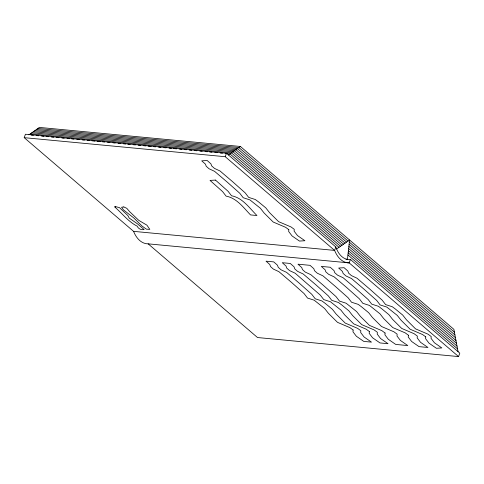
<?xml version="1.0" encoding="UTF-8"?>
<svg xmlns="http://www.w3.org/2000/svg" width="484" height="484" viewBox="0 0 484 484"><rect width="100%" height="100%" fill="white"/><g stroke="black" fill="none" stroke-linecap="round" stroke-linejoin="round"><path stroke-width="0.73" d="M24.2 137.668L25.44 134.237L226.482 153.283L335.848 246.973L336.598 248.964A27.769 16.813 -84.6 0 0 347.451 259.382L350.428 259.46L459.8 353.151L458.56 356.581L257.518 337.536L148.152 243.845A31.49 19.07 -84.6 0 1 133.572 231.352L24.2 137.668L225.235 156.713L334.607 250.403A31.49 19.07 -84.6 0 0 349.188 262.891L458.56 356.581M225.235 156.713L226.482 153.283M335.848 246.973L334.607 250.403L133.572 231.352M350.428 259.46L349.188 262.891L148.152 243.845M28.895 134.848L39.343 127.419L240.385 146.464L453.883 329.356L458.082 351.674M228.436 154.959L240.385 146.464M336.598 248.964L349.587 240.01L347.451 259.382L345.951 259.236M37.855 128.478L238.89 147.529L348.075 241.056M36.361 129.543L237.396 148.588L346.556 242.103M34.866 130.601L235.902 149.653L345.044 243.143M33.372 131.666L234.407 150.712L343.531 244.19M31.877 132.725L232.913 151.776L342.019 245.231M30.383 133.79L231.425 152.835L340.5 246.277M31.145 135.066L33.39 135.278M36.391 135.562L38.641 135.774M41.642 136.058L43.893 136.27M46.143 136.488L48.394 136.7M51.395 136.984L53.645 137.196M56.646 137.48L58.897 137.692M61.898 137.976L64.148 138.188M67.149 138.472L69.4 138.69M71.65 138.902L73.901 139.114M76.902 139.398L79.152 139.61M82.153 139.894L84.404 140.112M87.404 140.396L89.655 140.608M91.906 140.82L94.906 141.104M97.157 141.316L100.158 141.6M102.408 141.818L104.659 142.03M107.654 142.314L109.904 142.526M112.905 142.81L115.156 143.022M118.157 143.306L120.407 143.524M123.408 143.808L125.658 144.02M127.909 144.232L130.16 144.444M133.16 144.728L135.411 144.94M138.412 145.224L140.662 145.442M143.663 145.726L145.914 145.938M148.165 146.15L151.165 146.434M153.416 146.646L155.667 146.864M158.667 147.148L160.918 147.36M163.919 147.644L166.169 147.856M169.17 148.14L171.421 148.352M173.671 148.57L176.672 148.854M179.667 149.139L181.917 149.35M184.168 149.562L186.419 149.774M189.419 150.058L191.67 150.276M194.671 150.56L196.921 150.772M199.922 151.056L202.173 151.268M205.174 151.553L207.424 151.764M209.675 151.976L211.925 152.194M214.926 152.478L217.177 152.69M220.178 152.974L222.428 153.186M225.429 153.47L229.93 153.9L338.988 247.318M349.351 242.151L454.409 332.145M349.115 244.287L454.93 334.934M348.879 246.429L455.456 337.723M348.643 248.564L455.982 340.518M348.407 250.706L456.509 343.307M348.171 252.842L457.029 346.096M347.935 254.983L457.555 348.885M288.815 229.676L288.67 231.479L292.046 235.92L299.463 241.074L304.902 240.723L297.485 235.569L294.109 231.128L294.26 229.325L291.041 226.954L278.645 221.684L269.534 212.633L265.795 207.872L258.504 201.864L255.334 199.523L248.661 197.387L245.207 192.898L232.61 181.7L220.026 170.985L214.46 168.39L211.635 165.879L210.939 163.852L207.17 160.5L201.725 160.845L205.5 164.203L206.19 166.23L209.015 168.741L214.581 171.336L227.165 182.051L239.768 193.249L243.216 197.738L249.889 199.874L260.35 208.223L264.095 212.978L273.2 222.035L285.596 227.298L288.815 229.676M353.12 330.003L352.975 331.8L356.351 336.241L363.768 341.395L371.476 342.127L364.059 336.973L360.683 332.532L360.828 330.729L357.609 328.352L345.219 323.088L336.108 314.031L332.369 309.276L325.079 303.268L321.902 300.927L315.229 298.791L311.781 294.302L299.179 283.098L286.601 272.383L281.029 269.794L278.209 267.283L277.513 265.256L273.744 261.898L266.037 261.172L269.806 264.524L270.502 266.551L273.321 269.062L278.887 271.657L291.471 282.372L304.073 293.57L307.522 298.059L314.195 300.195L324.661 308.544L328.4 313.305L337.511 322.356L349.902 327.626L353.12 330.003M369.352 331.54L369.201 333.337L372.577 337.784L379.994 342.938L388.011 343.694L380.593 338.54L377.217 334.099L377.363 332.296L374.144 329.919L361.754 324.649L352.642 315.598L348.897 310.843L341.607 304.835L338.437 302.494L331.764 300.358L328.315 295.869L315.713 284.665L303.129 273.95L297.563 271.361L294.744 268.85L294.048 266.823L290.273 263.465L282.263 262.709L286.032 266.061L286.728 268.094L289.553 270.598L295.119 273.194L320.299 295.113L323.754 299.596L330.427 301.732L340.887 310.081L344.626 314.842L353.737 323.893L366.134 329.162L369.352 331.54M385.07 333.028L384.925 334.831L388.301 339.272L395.718 344.426L407.788 345.57L400.371 340.415L396.995 335.975L397.14 334.172L393.922 331.794L381.531 326.525L372.42 317.474L368.681 312.712L361.391 306.711L358.214 304.369L351.541 302.234L348.093 297.745L335.491 286.54L322.913 275.826L317.341 273.236L314.521 270.725L313.826 268.693L310.056 265.341L297.987 264.197L301.756 267.549L302.452 269.582L305.271 272.093L310.837 274.682L323.421 285.397L336.023 296.601L339.472 301.09L346.145 303.226L356.611 311.569L360.35 316.33L369.461 325.381L381.852 330.651L385.07 333.028M408.399 335.237L408.254 337.039L411.63 341.48L419.047 346.635L427.971 347.482L420.554 342.327L417.178 337.886L417.329 336.084L414.11 333.706L401.714 328.436L392.603 319.386L388.864 314.63L381.574 308.623L378.403 306.281L371.73 304.146L368.276 299.656L355.679 288.452L343.096 277.737L337.529 275.148L334.704 272.637L334.014 270.604L330.239 267.253L321.315 266.406L325.085 269.763L325.78 271.79L328.6 274.301L334.172 276.89L346.75 287.605L359.352 298.809L362.8 303.299L369.474 305.434L379.94 313.783L383.679 318.539L392.79 327.595L405.181 332.859L408.399 335.237M425.745 336.882L425.599 338.685L428.975 343.126L436.393 348.28L441.831 347.929L434.414 342.775L431.044 338.334L431.19 336.531L427.971 334.154L415.575 328.884L406.469 319.833L402.724 315.072L395.434 309.07L392.264 306.729L385.591 304.593L382.136 300.104L369.54 288.9L356.956 278.185L351.39 275.596L348.565 273.085L347.875 271.052L344.1 267.7L338.661 268.051L342.43 271.403L343.126 273.436L345.945 275.947L351.511 278.536L364.095 289.25L376.697 300.455L380.146 304.944L386.819 307.08L397.285 315.423L401.024 320.184L410.136 329.235L422.526 334.504L425.745 336.882M123.801 206.934L121.593 207.243L123.372 209.802L134.038 218.145L142.09 226.113L146.398 229.15L149.816 229.374L146.924 225.175L138.769 220.353L129.512 211.514L126.796 208.326L123.801 206.934M215.465 180.072L210.026 180.423L222.622 191.628L226.076 196.117C236.815 198.137 243.41 207.557 250.543 214.926L256.95 215.531C249.351 208.017 242.756 197.877 231.515 195.766L228.067 191.277L215.465 180.072M115.476 206.922L114.714 206.952C122.18 213.39 128.212 221.66 137.208 226.185C138.37 228.968 141.274 230.057 144.135 229.585L137.577 223.929L129.222 218.09L127.879 215.568L119.518 207.672L114.908 206.432L115.476 206.922"/></g></svg>
